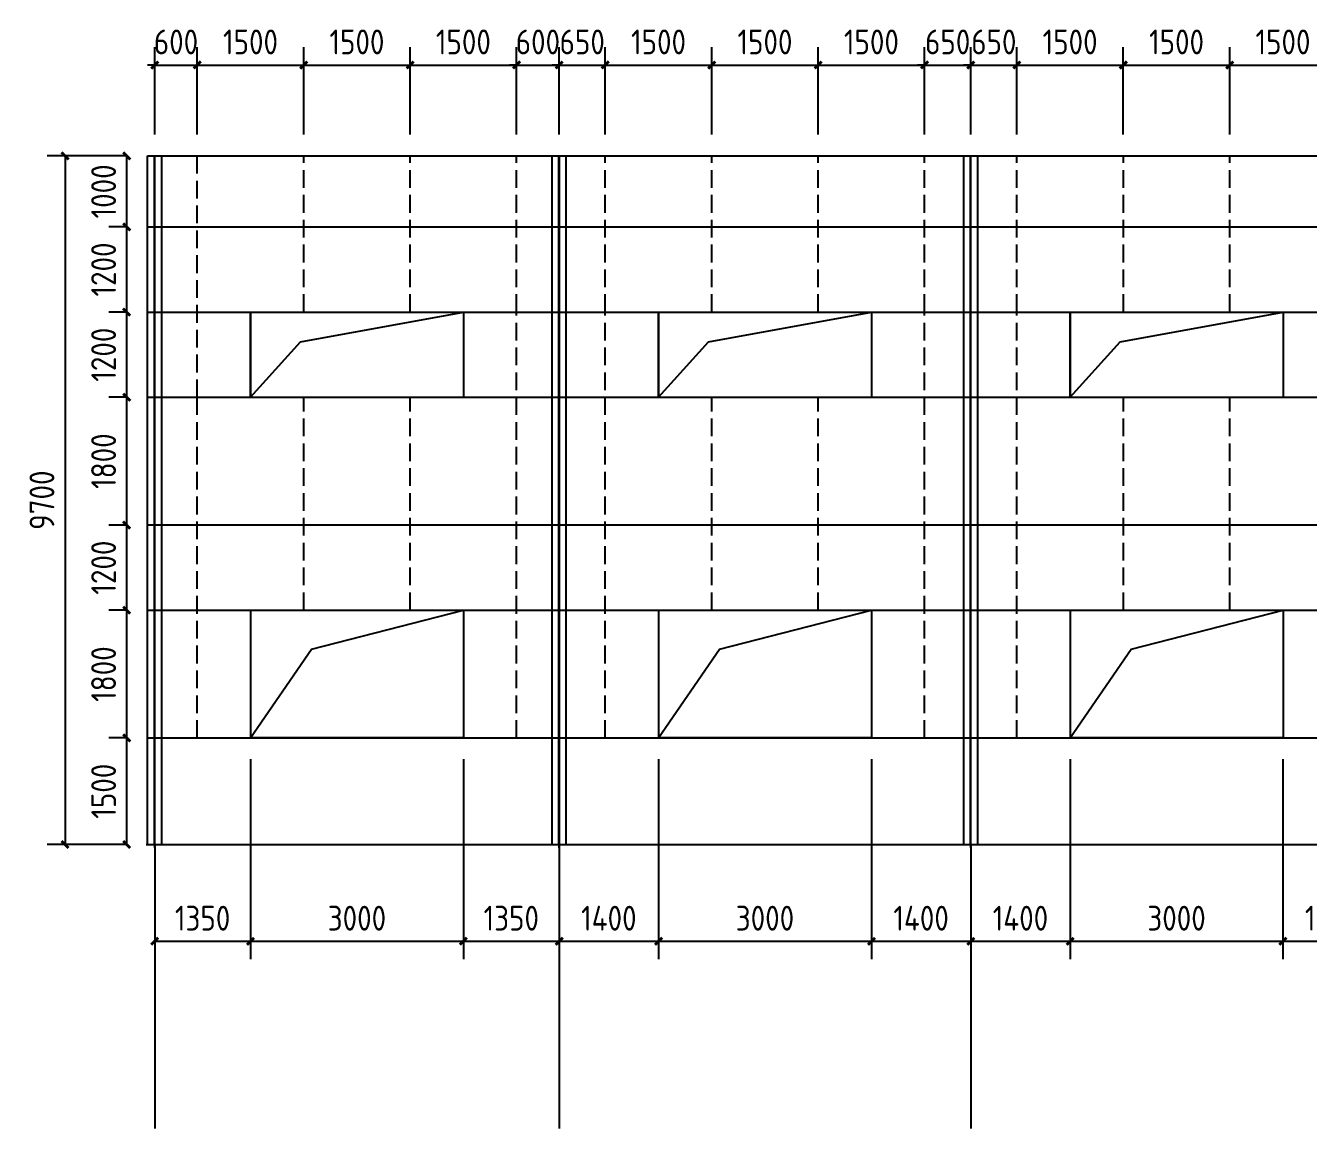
# Model space of a CAD drawing. Extents: x 102162 to 621267, y -39398 to 328893.
# Drawn here: x 483519 to 501595, y 143062 to 158597 of the extents above; entities that cross this region are included whole.
import ezdxf

# ---------------------------------------------------------------- set-up
doc = ezdxf.new("R2010")
doc.units = 0
doc.header["$LTSCALE"] = 1000
doc.header["$MEASUREMENT"] = 0
doc.linetypes.add('DASH', pattern=[0.35, 0.25, -0.1])
doc.layers.add('AXIS', color=3, linetype='Continuous')
doc.layers.add('DOTE', color=1, linetype='Continuous')
doc.styles.get("Standard").update_dxf_attribs({"font": 'gbenor.shx', "bigfont": 'gbcbig.shx'})
doc.dimstyles.get("Standard").update_dxf_attribs({"dimscale": 100, "dimtxt": 3.5, "dimasz": 1, "dimexe": 2.5, "dimexo": 3, "dimgap": 1.5, "dimtad": 1, "dimdec": 0, "dimzin": 0, "dimdsep": 46, "dimtxsty": 'Standard', "dimblk": 'ARCHTICK', "dimcen": 0.09, "dimadec": 0, "dimazin": 0, "dimtfac": 1, "dimtdec": 0, "dimtix": 1, "dimtmove": 2, "dimatfit": 3, "dimfxl": 1, "dimtolj": 1, "dimtzin": 0, "dimarcsym": 0})

# ---------------------------------------------------------------- blocks, each defined once
blk = doc.blocks.new('_ArchTick')
at = {"color": 0, "linetype": 'ByBlock', "const_width": 0.4}
blk.add_lwpolyline([(-0.5, -0.5), (0.5, 0.5)], dxfattribs=at)
blk = doc.blocks.new('*D8293')
at = {"color": 0, "lineweight": -2}
for p, q in [((484938, 148562), (484693, 148562)), ((484943, 147062), (484943, 148562)), ((484918, 147062), (484693, 147062))]:
    blk.add_line(p, q, dxfattribs=at)
at = {"layer": 'Defpoints', "color": 0}
for p in [(484943, 148562), (485238, 148562), (485218, 147062)]:
    blk.add_point(p, dxfattribs=at)
at = {"color": 0, "lineweight": -2, "xscale": 100, "yscale": 100, "zscale": 100}
for p, rotation in [((484943, 148562), 90), ((484943, 147062), 270)]:
    blk.add_blockref('_ArchTick', p, dxfattribs=dict(at, rotation=rotation))
at = {"color": 0, "insert": (484618, 147812), "char_height": 350, "attachment_point": 5, "rotation": 90}
blk.add_mtext('\\A1;1500', dxfattribs=at)
blk = doc.blocks.new('*D8294')
at = {"color": 0, "lineweight": -2}
for p, q in [((484938, 150362), (484693, 150362)), ((484943, 148562), (484943, 150362)), ((484938, 148562), (484693, 148562))]:
    blk.add_line(p, q, dxfattribs=at)
at = {"layer": 'Defpoints', "color": 0}
for p in [(484943, 150362), (485238, 150362), (485238, 148562)]:
    blk.add_point(p, dxfattribs=at)
at = {"color": 0, "lineweight": -2, "xscale": 100, "yscale": 100, "zscale": 100}
for p, rotation in [((484943, 150362), 90), ((484943, 148562), 270)]:
    blk.add_blockref('_ArchTick', p, dxfattribs=dict(at, rotation=rotation))
at = {"color": 0, "insert": (484618, 149462), "char_height": 350, "attachment_point": 5, "rotation": 90}
blk.add_mtext('\\A1;1800', dxfattribs=at)
blk = doc.blocks.new('*D8295')
at = {"color": 0, "lineweight": -2}
for p, q in [((484938, 151562), (484693, 151562)), ((484943, 150362), (484943, 151562)), ((484938, 150362), (484693, 150362))]:
    blk.add_line(p, q, dxfattribs=at)
at = {"layer": 'Defpoints', "color": 0}
for p in [(484943, 151562), (485238, 151562), (485238, 150362)]:
    blk.add_point(p, dxfattribs=at)
at = {"color": 0, "lineweight": -2, "xscale": 100, "yscale": 100, "zscale": 100}
for p, rotation in [((484943, 151562), 90), ((484943, 150362), 270)]:
    blk.add_blockref('_ArchTick', p, dxfattribs=dict(at, rotation=rotation))
at = {"color": 0, "insert": (484618, 150962), "char_height": 350, "attachment_point": 5, "rotation": 90}
blk.add_mtext('\\A1;1200', dxfattribs=at)
blk = doc.blocks.new('*D8296')
at = {"color": 0, "lineweight": -2}
for p, q in [((484938, 153362), (484693, 153362)), ((484943, 151562), (484943, 153362)), ((484938, 151562), (484693, 151562))]:
    blk.add_line(p, q, dxfattribs=at)
at = {"layer": 'Defpoints', "color": 0}
for p in [(484943, 153362), (485238, 153362), (485238, 151562)]:
    blk.add_point(p, dxfattribs=at)
at = {"color": 0, "lineweight": -2, "xscale": 100, "yscale": 100, "zscale": 100}
for p, rotation in [((484943, 153362), 90), ((484943, 151562), 270)]:
    blk.add_blockref('_ArchTick', p, dxfattribs=dict(at, rotation=rotation))
at = {"color": 0, "insert": (484618, 152462), "char_height": 350, "attachment_point": 5, "rotation": 90}
blk.add_mtext('\\A1;1800', dxfattribs=at)
blk = doc.blocks.new('*D8297')
at = {"color": 0, "lineweight": -2}
for p, q in [((484938, 154562), (484693, 154562)), ((484943, 153362), (484943, 154562)), ((484938, 153362), (484693, 153362))]:
    blk.add_line(p, q, dxfattribs=at)
at = {"layer": 'Defpoints', "color": 0}
for p in [(484943, 154562), (485238, 154562), (485238, 153362)]:
    blk.add_point(p, dxfattribs=at)
at = {"color": 0, "lineweight": -2, "xscale": 100, "yscale": 100, "zscale": 100}
for p, rotation in [((484943, 154562), 90), ((484943, 153362), 270)]:
    blk.add_blockref('_ArchTick', p, dxfattribs=dict(at, rotation=rotation))
at = {"color": 0, "insert": (484618, 153962), "char_height": 350, "attachment_point": 5, "rotation": 90}
blk.add_mtext('\\A1;1200', dxfattribs=at)
blk = doc.blocks.new('*D8298')
at = {"color": 0, "lineweight": -2}
for p, q in [((484938, 155762), (484693, 155762)), ((484943, 154562), (484943, 155762)), ((484938, 154562), (484693, 154562))]:
    blk.add_line(p, q, dxfattribs=at)
at = {"layer": 'Defpoints', "color": 0}
for p in [(484943, 155762), (485238, 155762), (485238, 154562)]:
    blk.add_point(p, dxfattribs=at)
at = {"color": 0, "lineweight": -2, "xscale": 100, "yscale": 100, "zscale": 100}
for p, rotation in [((484943, 155762), 90), ((484943, 154562), 270)]:
    blk.add_blockref('_ArchTick', p, dxfattribs=dict(at, rotation=rotation))
at = {"color": 0, "insert": (484618, 155162), "char_height": 350, "attachment_point": 5, "rotation": 90}
blk.add_mtext('\\A1;1200', dxfattribs=at)
blk = doc.blocks.new('*D8299')
at = {"color": 0, "lineweight": -2}
for p, q in [((484938, 156762), (484693, 156762)), ((484943, 155762), (484943, 156762)), ((484938, 155762), (484693, 155762))]:
    blk.add_line(p, q, dxfattribs=at)
at = {"layer": 'Defpoints', "color": 0}
for p in [(484943, 156762), (485238, 156762), (485238, 155762)]:
    blk.add_point(p, dxfattribs=at)
at = {"color": 0, "lineweight": -2, "xscale": 100, "yscale": 100, "zscale": 100}
for p, rotation in [((484943, 156762), 90), ((484943, 155762), 270)]:
    blk.add_blockref('_ArchTick', p, dxfattribs=dict(at, rotation=rotation))
at = {"color": 0, "insert": (484618, 156262), "char_height": 350, "attachment_point": 5, "rotation": 90}
blk.add_mtext('\\A1;1000', dxfattribs=at)
blk = doc.blocks.new('*D8300')
at = {"color": 0, "lineweight": -2}
for p, q in [((484938, 156762), (483824, 156762)), ((484074, 156762), (484074, 147062)), ((484938, 147062), (483824, 147062))]:
    blk.add_line(p, q, dxfattribs=at)
at = {"layer": 'Defpoints', "color": 0}
for p in [(485238, 156762), (484074, 147062), (485238, 147062)]:
    blk.add_point(p, dxfattribs=at)
at = {"color": 0, "lineweight": -2, "xscale": 100, "yscale": 100, "zscale": 100}
for p, rotation in [((484074, 156762), 90), ((484074, 147062), 270)]:
    blk.add_blockref('_ArchTick', p, dxfattribs=dict(at, rotation=rotation))
at = {"color": 0, "insert": (483749, 151912), "char_height": 350, "attachment_point": 5, "rotation": 90}
blk.add_mtext('\\A1;9700', dxfattribs=at)
blk = doc.blocks.new('*D8301')
at = {"color": 0, "lineweight": -2}
for p, q in [((486688, 148262), (486688, 145448)), ((485338, 146762), (485338, 145448)), ((485338, 145698), (486688, 145698))]:
    blk.add_line(p, q, dxfattribs=at)
at = {"layer": 'Defpoints', "color": 0}
for p in [(486688, 148562), (485338, 147062), (486688, 145698)]:
    blk.add_point(p, dxfattribs=at)
at = {"color": 0, "lineweight": -2, "xscale": 100, "yscale": 100, "zscale": 100, "rotation": 180}
blk.add_blockref('_ArchTick', (485338, 145698), dxfattribs=at)
at = {"color": 0, "lineweight": -2, "xscale": 100, "yscale": 100, "zscale": 100}
blk.add_blockref('_ArchTick', (486688, 145698), dxfattribs=at)
at = {"color": 0, "insert": (486013, 146023), "char_height": 350, "attachment_point": 5}
blk.add_mtext('\\A1;1350', dxfattribs=at)
blk = doc.blocks.new('*D8302')
at = {"color": 0, "lineweight": -2}
for p, q in [((486688, 148262), (486688, 145448)), ((489688, 148262), (489688, 145448)), ((486688, 145698), (489688, 145698))]:
    blk.add_line(p, q, dxfattribs=at)
at = {"layer": 'Defpoints', "color": 0}
for p in [(486688, 148562), (489688, 148562), (489688, 145698)]:
    blk.add_point(p, dxfattribs=at)
at = {"color": 0, "lineweight": -2, "xscale": 100, "yscale": 100, "zscale": 100, "rotation": 180}
blk.add_blockref('_ArchTick', (486688, 145698), dxfattribs=at)
at = {"color": 0, "lineweight": -2, "xscale": 100, "yscale": 100, "zscale": 100}
blk.add_blockref('_ArchTick', (489688, 145698), dxfattribs=at)
at = {"color": 0, "insert": (488188, 146023), "char_height": 350, "attachment_point": 5}
blk.add_mtext('\\A1;3000', dxfattribs=at)
blk = doc.blocks.new('*D8303')
at = {"color": 0, "lineweight": -2}
for p, q in [((489688, 148262), (489688, 145448)), ((491038, 146762), (491038, 145448)), ((489688, 145698), (491038, 145698))]:
    blk.add_line(p, q, dxfattribs=at)
at = {"layer": 'Defpoints', "color": 0}
for p in [(489688, 148562), (491038, 147062), (491038, 145698)]:
    blk.add_point(p, dxfattribs=at)
at = {"color": 0, "lineweight": -2, "xscale": 100, "yscale": 100, "zscale": 100, "rotation": 180}
blk.add_blockref('_ArchTick', (489688, 145698), dxfattribs=at)
at = {"color": 0, "lineweight": -2, "xscale": 100, "yscale": 100, "zscale": 100}
blk.add_blockref('_ArchTick', (491038, 145698), dxfattribs=at)
at = {"color": 0, "insert": (490363, 146023), "char_height": 350, "attachment_point": 5}
blk.add_mtext('\\A1;1350', dxfattribs=at)
blk = doc.blocks.new('*D8304')
at = {"color": 0, "lineweight": -2}
for p, q in [((492438, 148262), (492438, 145448)), ((491038, 146762), (491038, 145448)), ((491038, 145698), (492438, 145698))]:
    blk.add_line(p, q, dxfattribs=at)
at = {"layer": 'Defpoints', "color": 0}
for p in [(492438, 148562), (491038, 147062), (492438, 145698)]:
    blk.add_point(p, dxfattribs=at)
at = {"color": 0, "lineweight": -2, "xscale": 100, "yscale": 100, "zscale": 100, "rotation": 180}
blk.add_blockref('_ArchTick', (491038, 145698), dxfattribs=at)
at = {"color": 0, "lineweight": -2, "xscale": 100, "yscale": 100, "zscale": 100}
blk.add_blockref('_ArchTick', (492438, 145698), dxfattribs=at)
at = {"color": 0, "insert": (491738, 146023), "char_height": 350, "attachment_point": 5}
blk.add_mtext('\\A1;1400', dxfattribs=at)
blk = doc.blocks.new('*D8305')
at = {"color": 0, "lineweight": -2}
for p, q in [((492438, 148262), (492438, 145448)), ((495438, 148262), (495438, 145448)), ((492438, 145698), (495438, 145698))]:
    blk.add_line(p, q, dxfattribs=at)
at = {"layer": 'Defpoints', "color": 0}
for p in [(492438, 148562), (495438, 148562), (495438, 145698)]:
    blk.add_point(p, dxfattribs=at)
at = {"color": 0, "lineweight": -2, "xscale": 100, "yscale": 100, "zscale": 100, "rotation": 180}
blk.add_blockref('_ArchTick', (492438, 145698), dxfattribs=at)
at = {"color": 0, "lineweight": -2, "xscale": 100, "yscale": 100, "zscale": 100}
blk.add_blockref('_ArchTick', (495438, 145698), dxfattribs=at)
at = {"color": 0, "insert": (493938, 146023), "char_height": 350, "attachment_point": 5}
blk.add_mtext('\\A1;3000', dxfattribs=at)
blk = doc.blocks.new('*D8306')
at = {"color": 0, "lineweight": -2}
for p, q in [((495438, 148262), (495438, 145448)), ((496838, 146762), (496838, 145448)), ((495438, 145698), (496838, 145698))]:
    blk.add_line(p, q, dxfattribs=at)
at = {"layer": 'Defpoints', "color": 0}
for p in [(495438, 148562), (496838, 147062), (496838, 145698)]:
    blk.add_point(p, dxfattribs=at)
at = {"color": 0, "lineweight": -2, "xscale": 100, "yscale": 100, "zscale": 100, "rotation": 180}
blk.add_blockref('_ArchTick', (495438, 145698), dxfattribs=at)
at = {"color": 0, "lineweight": -2, "xscale": 100, "yscale": 100, "zscale": 100}
blk.add_blockref('_ArchTick', (496838, 145698), dxfattribs=at)
at = {"color": 0, "insert": (496138, 146023), "char_height": 350, "attachment_point": 5}
blk.add_mtext('\\A1;1400', dxfattribs=at)
blk = doc.blocks.new('*D8307')
at = {"color": 0, "lineweight": -2}
for p, q in [((498238, 148262), (498238, 145448)), ((496838, 146762), (496838, 145448)), ((496838, 145698), (498238, 145698))]:
    blk.add_line(p, q, dxfattribs=at)
at = {"layer": 'Defpoints', "color": 0}
for p in [(498238, 148562), (496838, 147062), (498238, 145698)]:
    blk.add_point(p, dxfattribs=at)
at = {"color": 0, "lineweight": -2, "xscale": 100, "yscale": 100, "zscale": 100, "rotation": 180}
blk.add_blockref('_ArchTick', (496838, 145698), dxfattribs=at)
at = {"color": 0, "lineweight": -2, "xscale": 100, "yscale": 100, "zscale": 100}
blk.add_blockref('_ArchTick', (498238, 145698), dxfattribs=at)
at = {"color": 0, "insert": (497538, 146023), "char_height": 350, "attachment_point": 5}
blk.add_mtext('\\A1;1400', dxfattribs=at)
blk = doc.blocks.new('*D8308')
at = {"color": 0, "lineweight": -2}
for p, q in [((498238, 148262), (498238, 145448)), ((501238, 148262), (501238, 145448)), ((498238, 145698), (501238, 145698))]:
    blk.add_line(p, q, dxfattribs=at)
at = {"layer": 'Defpoints', "color": 0}
for p in [(498238, 148562), (501238, 148562), (501238, 145698)]:
    blk.add_point(p, dxfattribs=at)
at = {"color": 0, "lineweight": -2, "xscale": 100, "yscale": 100, "zscale": 100, "rotation": 180}
blk.add_blockref('_ArchTick', (498238, 145698), dxfattribs=at)
at = {"color": 0, "lineweight": -2, "xscale": 100, "yscale": 100, "zscale": 100}
blk.add_blockref('_ArchTick', (501238, 145698), dxfattribs=at)
at = {"color": 0, "insert": (499738, 146023), "char_height": 350, "attachment_point": 5}
blk.add_mtext('\\A1;3000', dxfattribs=at)
blk = doc.blocks.new('*D8309')
at = {"color": 0, "lineweight": -2}
for p, q in [((501238, 148262), (501238, 145448)), ((502638, 146762), (502638, 145448)), ((501238, 145698), (502638, 145698))]:
    blk.add_line(p, q, dxfattribs=at)
at = {"layer": 'Defpoints', "color": 0}
for p in [(501238, 148562), (502638, 147062), (502638, 145698)]:
    blk.add_point(p, dxfattribs=at)
at = {"color": 0, "lineweight": -2, "xscale": 100, "yscale": 100, "zscale": 100, "rotation": 180}
blk.add_blockref('_ArchTick', (501238, 145698), dxfattribs=at)
at = {"color": 0, "lineweight": -2, "xscale": 100, "yscale": 100, "zscale": 100}
blk.add_blockref('_ArchTick', (502638, 145698), dxfattribs=at)
at = {"color": 0, "insert": (501938, 146023), "char_height": 350, "attachment_point": 5}
blk.add_mtext('\\A1;1400', dxfattribs=at)
blk = doc.blocks.new('*D8319')
at = {"color": 0, "lineweight": -2}
for p, q in [((485338, 157062), (485338, 158293)), ((485938, 157062), (485938, 158293)), ((485338, 158043), (485238, 158043)), ((485338, 158043), (485938, 158043)), ((485938, 158043), (486038, 158043))]:
    blk.add_line(p, q, dxfattribs=at)
at = {"layer": 'Defpoints', "color": 0}
for p in [(485938, 158043), (485338, 156762), (485938, 156762)]:
    blk.add_point(p, dxfattribs=at)
at = {"color": 0, "lineweight": -2, "xscale": 100, "yscale": 100, "zscale": 100}
blk.add_blockref('_ArchTick', (485338, 158043), dxfattribs=at)
at = {"color": 0, "lineweight": -2, "xscale": 100, "yscale": 100, "zscale": 100, "rotation": 180}
blk.add_blockref('_ArchTick', (485938, 158043), dxfattribs=at)
at = {"color": 0, "insert": (485638, 158368), "char_height": 350, "attachment_point": 5}
blk.add_mtext('\\A1;600', dxfattribs=at)
blk = doc.blocks.new('*D8320')
at = {"color": 0, "lineweight": -2}
for p, q in [((485938, 157062), (485938, 158293)), ((487438, 157062), (487438, 158293)), ((485938, 158043), (487438, 158043))]:
    blk.add_line(p, q, dxfattribs=at)
at = {"layer": 'Defpoints', "color": 0}
for p in [(487438, 158043), (485938, 156762), (487438, 156762)]:
    blk.add_point(p, dxfattribs=at)
at = {"color": 0, "lineweight": -2, "xscale": 100, "yscale": 100, "zscale": 100, "rotation": 180}
blk.add_blockref('_ArchTick', (485938, 158043), dxfattribs=at)
at = {"color": 0, "lineweight": -2, "xscale": 100, "yscale": 100, "zscale": 100}
blk.add_blockref('_ArchTick', (487438, 158043), dxfattribs=at)
at = {"color": 0, "insert": (486688, 158368), "char_height": 350, "attachment_point": 5}
blk.add_mtext('\\A1;1500', dxfattribs=at)
blk = doc.blocks.new('*D8321')
at = {"color": 0, "lineweight": -2}
for p, q in [((487438, 157062), (487438, 158293)), ((488938, 157062), (488938, 158293)), ((487438, 158043), (488938, 158043))]:
    blk.add_line(p, q, dxfattribs=at)
at = {"layer": 'Defpoints', "color": 0}
for p in [(488938, 158043), (487438, 156762), (488938, 156762)]:
    blk.add_point(p, dxfattribs=at)
at = {"color": 0, "lineweight": -2, "xscale": 100, "yscale": 100, "zscale": 100, "rotation": 180}
blk.add_blockref('_ArchTick', (487438, 158043), dxfattribs=at)
at = {"color": 0, "lineweight": -2, "xscale": 100, "yscale": 100, "zscale": 100}
blk.add_blockref('_ArchTick', (488938, 158043), dxfattribs=at)
at = {"color": 0, "insert": (488188, 158368), "char_height": 350, "attachment_point": 5}
blk.add_mtext('\\A1;1500', dxfattribs=at)
blk = doc.blocks.new('*D8322')
at = {"color": 0, "lineweight": -2}
for p, q in [((488938, 157062), (488938, 158293)), ((490438, 157062), (490438, 158293)), ((488938, 158043), (490438, 158043))]:
    blk.add_line(p, q, dxfattribs=at)
at = {"layer": 'Defpoints', "color": 0}
for p in [(490438, 158043), (488938, 156762), (490438, 156762)]:
    blk.add_point(p, dxfattribs=at)
at = {"color": 0, "lineweight": -2, "xscale": 100, "yscale": 100, "zscale": 100, "rotation": 180}
blk.add_blockref('_ArchTick', (488938, 158043), dxfattribs=at)
at = {"color": 0, "lineweight": -2, "xscale": 100, "yscale": 100, "zscale": 100}
blk.add_blockref('_ArchTick', (490438, 158043), dxfattribs=at)
at = {"color": 0, "insert": (489688, 158368), "char_height": 350, "attachment_point": 5}
blk.add_mtext('\\A1;1500', dxfattribs=at)
blk = doc.blocks.new('*D8323')
at = {"color": 0, "lineweight": -2}
for p, q in [((490438, 157062), (490438, 158293)), ((491038, 157062), (491038, 158293)), ((490438, 158043), (490338, 158043)), ((490438, 158043), (491038, 158043)), ((491038, 158043), (491138, 158043))]:
    blk.add_line(p, q, dxfattribs=at)
at = {"layer": 'Defpoints', "color": 0}
for p in [(491038, 158043), (490438, 156762), (491038, 156762)]:
    blk.add_point(p, dxfattribs=at)
at = {"color": 0, "lineweight": -2, "xscale": 100, "yscale": 100, "zscale": 100}
blk.add_blockref('_ArchTick', (490438, 158043), dxfattribs=at)
at = {"color": 0, "lineweight": -2, "xscale": 100, "yscale": 100, "zscale": 100, "rotation": 180}
blk.add_blockref('_ArchTick', (491038, 158043), dxfattribs=at)
at = {"color": 0, "insert": (490738, 158368), "char_height": 350, "attachment_point": 5}
blk.add_mtext('\\A1;600', dxfattribs=at)
blk = doc.blocks.new('*D8324')
at = {"color": 0, "lineweight": -2}
for p, q in [((491038, 157062), (491038, 158293)), ((491688, 157062), (491688, 158293)), ((491038, 158043), (490938, 158043)), ((491038, 158043), (491688, 158043)), ((491688, 158043), (491788, 158043))]:
    blk.add_line(p, q, dxfattribs=at)
at = {"layer": 'Defpoints', "color": 0}
for p in [(491688, 158043), (491038, 156762), (491688, 156762)]:
    blk.add_point(p, dxfattribs=at)
at = {"color": 0, "lineweight": -2, "xscale": 100, "yscale": 100, "zscale": 100}
blk.add_blockref('_ArchTick', (491038, 158043), dxfattribs=at)
at = {"color": 0, "lineweight": -2, "xscale": 100, "yscale": 100, "zscale": 100, "rotation": 180}
blk.add_blockref('_ArchTick', (491688, 158043), dxfattribs=at)
at = {"color": 0, "insert": (491363, 158368), "char_height": 350, "attachment_point": 5}
blk.add_mtext('\\A1;650', dxfattribs=at)
blk = doc.blocks.new('*D8325')
at = {"color": 0, "lineweight": -2}
for p, q in [((491688, 157062), (491688, 158293)), ((493188, 157062), (493188, 158293)), ((491688, 158043), (493188, 158043))]:
    blk.add_line(p, q, dxfattribs=at)
at = {"layer": 'Defpoints', "color": 0}
for p in [(493188, 158043), (491688, 156762), (493188, 156762)]:
    blk.add_point(p, dxfattribs=at)
at = {"color": 0, "lineweight": -2, "xscale": 100, "yscale": 100, "zscale": 100, "rotation": 180}
blk.add_blockref('_ArchTick', (491688, 158043), dxfattribs=at)
at = {"color": 0, "lineweight": -2, "xscale": 100, "yscale": 100, "zscale": 100}
blk.add_blockref('_ArchTick', (493188, 158043), dxfattribs=at)
at = {"color": 0, "insert": (492438, 158368), "char_height": 350, "attachment_point": 5}
blk.add_mtext('\\A1;1500', dxfattribs=at)
blk = doc.blocks.new('*D8326')
at = {"color": 0, "lineweight": -2}
for p, q in [((493188, 157062), (493188, 158293)), ((494688, 157062), (494688, 158293)), ((493188, 158043), (494688, 158043))]:
    blk.add_line(p, q, dxfattribs=at)
at = {"layer": 'Defpoints', "color": 0}
for p in [(494688, 158043), (493188, 156762), (494688, 156762)]:
    blk.add_point(p, dxfattribs=at)
at = {"color": 0, "lineweight": -2, "xscale": 100, "yscale": 100, "zscale": 100, "rotation": 180}
blk.add_blockref('_ArchTick', (493188, 158043), dxfattribs=at)
at = {"color": 0, "lineweight": -2, "xscale": 100, "yscale": 100, "zscale": 100}
blk.add_blockref('_ArchTick', (494688, 158043), dxfattribs=at)
at = {"color": 0, "insert": (493938, 158368), "char_height": 350, "attachment_point": 5}
blk.add_mtext('\\A1;1500', dxfattribs=at)
blk = doc.blocks.new('*D8327')
at = {"color": 0, "lineweight": -2}
for p, q in [((494688, 157062), (494688, 158293)), ((496188, 157062), (496188, 158293)), ((494688, 158043), (496188, 158043))]:
    blk.add_line(p, q, dxfattribs=at)
at = {"layer": 'Defpoints', "color": 0}
for p in [(496188, 158043), (494688, 156762), (496188, 156762)]:
    blk.add_point(p, dxfattribs=at)
at = {"color": 0, "lineweight": -2, "xscale": 100, "yscale": 100, "zscale": 100, "rotation": 180}
blk.add_blockref('_ArchTick', (494688, 158043), dxfattribs=at)
at = {"color": 0, "lineweight": -2, "xscale": 100, "yscale": 100, "zscale": 100}
blk.add_blockref('_ArchTick', (496188, 158043), dxfattribs=at)
at = {"color": 0, "insert": (495438, 158368), "char_height": 350, "attachment_point": 5}
blk.add_mtext('\\A1;1500', dxfattribs=at)
blk = doc.blocks.new('*D8328')
at = {"color": 0, "lineweight": -2}
for p, q in [((496188, 157062), (496188, 158293)), ((496838, 157062), (496838, 158293)), ((496188, 158043), (496088, 158043)), ((496188, 158043), (496838, 158043)), ((496838, 158043), (496938, 158043))]:
    blk.add_line(p, q, dxfattribs=at)
at = {"layer": 'Defpoints', "color": 0}
for p in [(496838, 158043), (496188, 156762), (496838, 156762)]:
    blk.add_point(p, dxfattribs=at)
at = {"color": 0, "lineweight": -2, "xscale": 100, "yscale": 100, "zscale": 100}
blk.add_blockref('_ArchTick', (496188, 158043), dxfattribs=at)
at = {"color": 0, "lineweight": -2, "xscale": 100, "yscale": 100, "zscale": 100, "rotation": 180}
blk.add_blockref('_ArchTick', (496838, 158043), dxfattribs=at)
at = {"color": 0, "insert": (496513, 158368), "char_height": 350, "attachment_point": 5}
blk.add_mtext('\\A1;650', dxfattribs=at)
blk = doc.blocks.new('*D8329')
at = {"color": 0, "lineweight": -2}
for p, q in [((496838, 157062), (496838, 158293)), ((497488, 157062), (497488, 158293)), ((496838, 158043), (496738, 158043)), ((496838, 158043), (497488, 158043)), ((497488, 158043), (497588, 158043))]:
    blk.add_line(p, q, dxfattribs=at)
at = {"layer": 'Defpoints', "color": 0}
for p in [(497488, 158043), (496838, 156762), (497488, 156762)]:
    blk.add_point(p, dxfattribs=at)
at = {"color": 0, "lineweight": -2, "xscale": 100, "yscale": 100, "zscale": 100}
blk.add_blockref('_ArchTick', (496838, 158043), dxfattribs=at)
at = {"color": 0, "lineweight": -2, "xscale": 100, "yscale": 100, "zscale": 100, "rotation": 180}
blk.add_blockref('_ArchTick', (497488, 158043), dxfattribs=at)
at = {"color": 0, "insert": (497163, 158368), "char_height": 350, "attachment_point": 5}
blk.add_mtext('\\A1;650', dxfattribs=at)
blk = doc.blocks.new('*D8330')
at = {"color": 0, "lineweight": -2}
for p, q in [((497488, 157062), (497488, 158293)), ((498988, 157062), (498988, 158293)), ((497488, 158043), (498988, 158043))]:
    blk.add_line(p, q, dxfattribs=at)
at = {"layer": 'Defpoints', "color": 0}
for p in [(498988, 158043), (497488, 156762), (498988, 156762)]:
    blk.add_point(p, dxfattribs=at)
at = {"color": 0, "lineweight": -2, "xscale": 100, "yscale": 100, "zscale": 100, "rotation": 180}
blk.add_blockref('_ArchTick', (497488, 158043), dxfattribs=at)
at = {"color": 0, "lineweight": -2, "xscale": 100, "yscale": 100, "zscale": 100}
blk.add_blockref('_ArchTick', (498988, 158043), dxfattribs=at)
at = {"color": 0, "insert": (498238, 158368), "char_height": 350, "attachment_point": 5}
blk.add_mtext('\\A1;1500', dxfattribs=at)
blk = doc.blocks.new('*D8331')
at = {"color": 0, "lineweight": -2}
for p, q in [((498988, 157062), (498988, 158293)), ((500488, 157062), (500488, 158293)), ((498988, 158043), (500488, 158043))]:
    blk.add_line(p, q, dxfattribs=at)
at = {"layer": 'Defpoints', "color": 0}
for p in [(500488, 158043), (498988, 156762), (500488, 156762)]:
    blk.add_point(p, dxfattribs=at)
at = {"color": 0, "lineweight": -2, "xscale": 100, "yscale": 100, "zscale": 100, "rotation": 180}
blk.add_blockref('_ArchTick', (498988, 158043), dxfattribs=at)
at = {"color": 0, "lineweight": -2, "xscale": 100, "yscale": 100, "zscale": 100}
blk.add_blockref('_ArchTick', (500488, 158043), dxfattribs=at)
at = {"color": 0, "insert": (499738, 158368), "char_height": 350, "attachment_point": 5}
blk.add_mtext('\\A1;1500', dxfattribs=at)
blk = doc.blocks.new('*D8332')
at = {"color": 0, "lineweight": -2}
for p, q in [((500488, 157062), (500488, 158293)), ((501988, 157062), (501988, 158293)), ((500488, 158043), (501988, 158043))]:
    blk.add_line(p, q, dxfattribs=at)
at = {"layer": 'Defpoints', "color": 0}
for p in [(501988, 158043), (500488, 156762), (501988, 156762)]:
    blk.add_point(p, dxfattribs=at)
at = {"color": 0, "lineweight": -2, "xscale": 100, "yscale": 100, "zscale": 100, "rotation": 180}
blk.add_blockref('_ArchTick', (500488, 158043), dxfattribs=at)
at = {"color": 0, "lineweight": -2, "xscale": 100, "yscale": 100, "zscale": 100}
blk.add_blockref('_ArchTick', (501988, 158043), dxfattribs=at)
at = {"color": 0, "insert": (501238, 158368), "char_height": 350, "attachment_point": 5}
blk.add_mtext('\\A1;1500', dxfattribs=at)

msp = doc.modelspace()

# ---------------------------------------------------------------- linework, layer by layer
for p, q in [((485238.3, 156762.5), (520038.3, 156762.5)), ((485238.3, 155762.5), (520038.3, 155762.5)), ((485238.3, 154562.5), (520038.3, 154562.5)), ((486688.3, 154562.5), (486688.3, 153362.5)), ((487392.6, 154140.9), (489688.3, 154562.5)), ((489688.3, 154562.5), (489688.3, 153362.5)), ((492438.3, 154562.5), (492438.3, 153362.5)), ((493142.6, 154140.9), (495438.3, 154562.5)), ((495438.3, 154562.5), (495438.3, 153362.5)), ((498238.3, 154562.5), (498238.3, 153362.5)), ((498942.6, 154140.9), (501238.3, 154562.5)), ((501238.3, 154562.5), (501238.3, 153362.5)), ((486688.3, 153362.5), (487392.6, 154140.9)), ((492438.3, 153362.5), (493142.6, 154140.9)), ((498238.3, 153362.5), (498942.6, 154140.9)), ((485238.3, 153362.5), (520038.3, 153362.5)), ((485238.3, 151562.5), (520038.3, 151562.5)), ((485238.3, 150362.5), (520038.3, 150362.5)), ((487548.7, 149815.1), (489688.3, 150362.5)), ((489688.3, 150362.5), (489688.3, 148562.5)), ((492438.3, 150362.5), (492438.3, 148562.5)), ((493298.7, 149815.1), (495438.3, 150362.5)), ((495438.3, 150362.5), (495438.3, 148562.5)), ((498238.3, 150362.5), (498238.3, 148562.5)), ((499098.7, 149815.1), (501238.3, 150362.5)), ((501238.3, 150362.5), (501238.3, 148562.5)), ((486688.3, 148562.5), (487548.7, 149815.1)), ((492438.3, 148562.5), (493298.7, 149815.1)), ((498238.3, 148562.5), (499098.7, 149815.1)), ((485238.3, 148562.5), (520038.3, 148562.5)), ((485218.3, 147062.5), (520058.3, 147062.5))]:
    msp.add_line(p, q)
at = {"color": 6}
for p, q in [((486688.3, 153362.5), (486688.3, 154562.5)), ((489688.3, 154562.5), (489688.3, 153362.5)), ((492438.3, 153362.5), (492438.3, 154562.5)), ((495438.3, 154562.5), (495438.3, 153362.5)), ((498238.3, 153362.5), (498238.3, 154562.5)), ((501238.3, 154562.5), (501238.3, 153362.5)), ((486688.3, 150362.5), (486688.3, 148562.5)), ((489688.3, 150362.5), (489688.3, 148562.5)), ((492438.3, 150362.5), (492438.3, 148562.5)), ((495438.3, 150362.5), (495438.3, 148562.5)), ((498238.3, 150362.5), (498238.3, 148562.5)), ((501238.3, 150362.5), (501238.3, 148562.5)), ((489688.3, 148562.5), (486688.3, 148562.5)), ((495438.3, 148562.5), (492438.3, 148562.5)), ((501238.3, 148562.5), (498238.3, 148562.5))]:
    msp.add_line(p, q, dxfattribs=at)
at = {"layer": 'AXIS'}
for p, q in [((485338.3, 147062.5), (485338.3, 143062.5)), ((491038.3, 147062.5), (491038.3, 143062.5)), ((496838.3, 147062.5), (496838.3, 143062.5))]:
    msp.add_line(p, q, dxfattribs=at)
at = {"layer": 'DOTE', "color": 0}
for p, q in [((485238.3, 147062.5), (485238.3, 156762.5)), ((485335.3, 147062.5), (485335.3, 156762.5)), ((485341.3, 147062.5), (485341.3, 156762.5)), ((485438.3, 147062.5), (485438.3, 156762.5)), ((490938.3, 147062.5), (490938.3, 156762.5)), ((491035.3, 147062.5), (491035.3, 156762.5)), ((491041.3, 147062.5), (491041.3, 156762.5)), ((491138.3, 147062.5), (491138.3, 156762.5)), ((496738.3, 147062.5), (496738.3, 156762.5)), ((496835.3, 147062.5), (496835.3, 156762.5)), ((496841.3, 147062.5), (496841.3, 156762.5)), ((496938.3, 147062.5), (496938.3, 156762.5))]:
    msp.add_line(p, q, dxfattribs=at)
at = {"layer": 'DOTE'}
for p, q in [((485338.3, 147012.5), (485338.3, 156762.5)), ((491038.3, 147012.5), (491038.3, 156762.5)), ((491038.3, 147012.5), (491038.3, 156762.5)), ((496838.3, 147012.5), (496838.3, 156762.5)), ((496838.3, 147012.5), (496838.3, 156762.5))]:
    msp.add_line(p, q, dxfattribs=at)
at = {"layer": 'DOTE', "color": 4, "linetype": 'DASH'}
for p, q in [((485938.3, 153362.5), (485938.3, 156762.5)), ((487438.3, 154562.5), (487438.3, 156762.5)), ((488938.3, 154562.5), (488938.3, 156762.5)), ((490438.3, 154562.5), (490438.3, 156762.5)), ((491688.3, 154562.5), (491688.3, 156762.5)), ((493188.3, 154562.5), (493188.3, 156762.5)), ((494688.3, 154562.5), (494688.3, 156762.5)), ((496188.3, 154562.5), (496188.3, 156762.5)), ((497488.3, 154562.5), (497488.3, 156762.5)), ((498988.3, 154562.5), (498988.3, 156762.5)), ((500488.3, 154562.5), (500488.3, 156762.5)), ((490438.3, 148562.5), (490438.3, 154562.5)), ((491688.3, 148562.5), (491688.3, 154562.5)), ((496188.3, 148562.5), (496188.3, 154562.5)), ((497488.3, 148562.5), (497488.3, 154562.5)), ((485938.3, 148562.5), (485938.3, 153362.5)), ((487438.3, 150362.5), (487438.3, 153362.5)), ((488938.3, 150362.5), (488938.3, 153362.5)), ((493188.3, 150362.5), (493188.3, 153362.5)), ((494688.3, 150362.5), (494688.3, 153362.5)), ((498988.3, 150362.5), (498988.3, 153362.5)), ((500488.3, 150362.5), (500488.3, 153362.5))]:
    msp.add_line(p, q, dxfattribs=at)

# ---------------------------------------------------------------- dimensions: what is measured, and where the dimension line sits
for base, p1, p2, picture, middle in [((485938.3, 158042.6), (485338.3, 156762.5), (485938.3, 156762.5), '*D8319', (485638.3, 158367.6)), ((487438.3, 158042.6), (485938.3, 156762.5), (487438.3, 156762.5), '*D8320', (486688.3, 158367.6)), ((488938.3, 158042.6), (487438.3, 156762.5), (488938.3, 156762.5), '*D8321', (488188.3, 158367.6)), ((490438.3, 158042.6), (488938.3, 156762.5), (490438.3, 156762.5), '*D8322', (489688.3, 158367.6)), ((491038.3, 158042.6), (490438.3, 156762.5), (491038.3, 156762.5), '*D8323', (490738.3, 158367.6)), ((491688.3, 158042.6), (491038.3, 156762.5), (491688.3, 156762.5), '*D8324', (491363.3, 158367.6)), ((493188.3, 158042.6), (491688.3, 156762.5), (493188.3, 156762.5), '*D8325', (492438.3, 158367.6)), ((494688.3, 158042.6), (493188.3, 156762.5), (494688.3, 156762.5), '*D8326', (493938.3, 158367.6)), ((496188.3, 158042.6), (494688.3, 156762.5), (496188.3, 156762.5), '*D8327', (495438.3, 158367.6)), ((496838.3, 158042.6), (496188.3, 156762.5), (496838.3, 156762.5), '*D8328', (496513.3, 158367.6)), ((497488.3, 158042.6), (496838.3, 156762.5), (497488.3, 156762.5), '*D8329', (497163.3, 158367.6)), ((498988.3, 158042.6), (497488.3, 156762.5), (498988.3, 156762.5), '*D8330', (498238.3, 158367.6)), ((500488.3, 158042.6), (498988.3, 156762.5), (500488.3, 156762.5), '*D8331', (499738.3, 158367.6)), ((501988.3, 158042.6), (500488.3, 156762.5), (501988.3, 156762.5), '*D8332', (501238.3, 158367.6)), ((486688.3, 145698.4), (485338.3, 147062.5), (486688.3, 148562.5), '*D8301', (486013.3, 146023.4)), ((489688.3, 145698.4), (486688.3, 148562.5), (489688.3, 148562.5), '*D8302', (488188.3, 146023.4)), ((491038.3, 145698.4), (489688.3, 148562.5), (491038.3, 147062.5), '*D8303', (490363.3, 146023.4)), ((492438.3, 145698.4), (491038.3, 147062.5), (492438.3, 148562.5), '*D8304', (491738.3, 146023.4)), ((495438.3, 145698.4), (492438.3, 148562.5), (495438.3, 148562.5), '*D8305', (493938.3, 146023.4)), ((496838.3, 145698.4), (495438.3, 148562.5), (496838.3, 147062.5), '*D8306', (496138.3, 146023.4)), ((498238.3, 145698.4), (496838.3, 147062.5), (498238.3, 148562.5), '*D8307', (497538.3, 146023.4)), ((501238.3, 145698.4), (498238.3, 148562.5), (501238.3, 148562.5), '*D8308', (499738.3, 146023.4)), ((502638.3, 145698.4), (501238.3, 148562.5), (502638.3, 147062.5), '*D8309', (501938.3, 146023.4))]:
    dim = msp.add_linear_dim(base=base, p1=p1, p2=p2, dimstyle='Standard')
    dim.commit()
    dim.dimension.update_dxf_attribs({"geometry": picture, "text_midpoint": middle})
dim = msp.add_aligned_dim(p1=(485238.3, 156762.5), p2=(485238.3, 147062.5), distance=-1164.1, dimstyle='Standard')
dim.commit()
dim.dimension.update_dxf_attribs({"geometry": '*D8300', "text_midpoint": (483749.1, 151912.5)})
for base, p1, p2, picture, middle in [((484943.4, 156762.5), (485238.3, 155762.5), (485238.3, 156762.5), '*D8299', (484618.4, 156262.5)), ((484943.4, 155762.5), (485238.3, 154562.5), (485238.3, 155762.5), '*D8298', (484618.4, 155162.5)), ((484943.4, 154562.5), (485238.3, 153362.5), (485238.3, 154562.5), '*D8297', (484618.4, 153962.5)), ((484943.4, 153362.5), (485238.3, 151562.5), (485238.3, 153362.5), '*D8296', (484618.4, 152462.5)), ((484943.4, 151562.5), (485238.3, 150362.5), (485238.3, 151562.5), '*D8295', (484618.4, 150962.5)), ((484943.4, 150362.5), (485238.3, 148562.5), (485238.3, 150362.5), '*D8294', (484618.4, 149462.5)), ((484943.4, 148562.5), (485218.3, 147062.5), (485238.3, 148562.5), '*D8293', (484618.4, 147812.5))]:
    dim = msp.add_linear_dim(base=base, p1=p1, p2=p2, angle=90, dimstyle='Standard')
    dim.commit()
    dim.dimension.update_dxf_attribs({"geometry": picture, "text_midpoint": middle})

doc.saveas('drawing.dxf')
